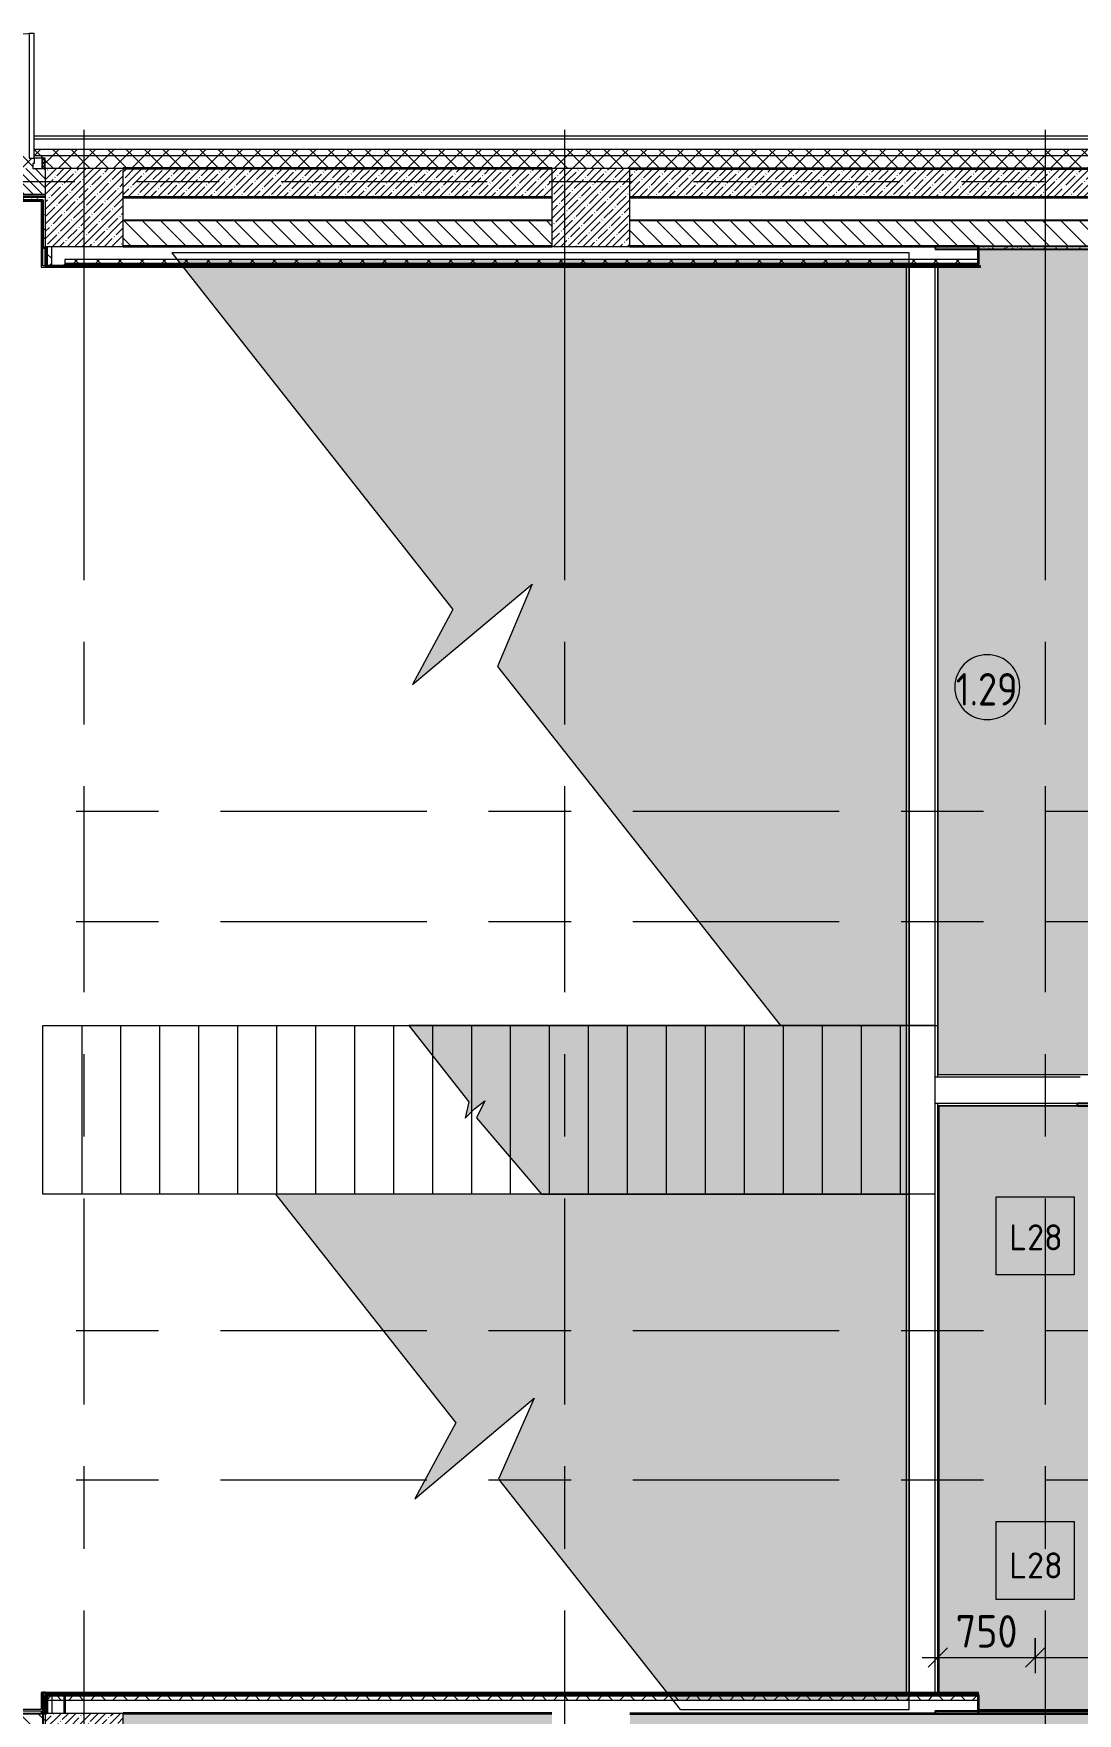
# Model space of a CAD drawing. Header units: millimetres. Extents: x -3377 to 186574, y -8553 to 29000.
# Drawn here: x 21820 to 29855, y 15200 to 28140 of the extents above; entities that cross this region are included whole.
import ezdxf

# ---------------------------------------------------------------- set-up
doc = ezdxf.new("R2010")
doc.units = ezdxf.units.MM
doc.linetypes.add('Осевая', pattern=[3175, 635, -476.25, 1587.5, -476.25])
for name, color, linetype, lineweight in [('A-ANNO-DIMS', 7, 'Continuous', 9), ('A-ANNO-DIMS-100', 7, 'Continuous', 9), ('A-AREA-IDEN', 7, 'Continuous', 9), ('A-DETL', 7, 'Continuous', 9), ('A-DOOR', 7, 'Continuous', 9), ('A-DOOR-1', 7, 'Continuous', 13), ('A-DOOR-FRAM', 7, 'Continuous', 13), ('A-DOOR-FRAM-1', 7, 'Continuous', 9), ('A-WALL', 7, 'Continuous', 9), ('E-LITE-EQPM-IDEN', 7, 'Continuous', 9), ('I-WALL', 7, 'Continuous', 9), ('S-COLS', 7, 'Continuous', 9), ('Оси', 7, 'Continuous', 9), ('Оси-2', 7, 'Осевая', 9)]:
    doc.layers.add(name, color=color, linetype=linetype, lineweight=lineweight)
for name, color, linetype, lineweight, true_color in [('A-ANNO-NOTE', 1, 'Continuous', 9, 0xff0000), ('A-CLNG-1', 7, 'Continuous', 9, 0xc0c0c0), ('A-WALL-1', 7, 'Continuous', 35, 0x3c3c3c), ('A-WALL-2', 7, 'Continuous', 25, 0x3c3c3c), ('A-WALL-3', 7, 'Continuous', 13, 0x3c3c3c), ('A-WALL-FNSH-1', 7, 'Continuous', 9, 0x3c3c3c), ('A-WALL-FNSH-2', 7, 'Continuous', 13, 0x3c3c3c)]:
    doc.layers.add(name, color=color, linetype=linetype, lineweight=lineweight, true_color=true_color)
doc.layers.add('A-CLNG-PATT-1', color=7, linetype='Continuous', lineweight=9, transparency=1)
doc.layers.add('A-DETL-GENF-1', color=7, linetype='Continuous', lineweight=9, true_color=0xc0c0c0, transparency=0.4)
doc.styles.add('GOST Common', font='GOST_Common.ttf', dxfattribs={"width": 0.9, "height": 250})
doc.styles.add('GOST Common_1', font='GOST_Common.ttf', dxfattribs={"height": 200})
doc.styles.add('ISOCPEUR', font='isocpeur.ttf', dxfattribs={"width": 0.9, "height": 250})
doc.dimstyles.new('ISO-2_5_0_9К_БОЛЬШОЙ', dxfattribs={"dimscale": 304.8, "dimtxt": 248.995294, "dimasz": 0.492126, "dimexe": 0.393701, "dimexo": 0.984252, "dimgap": 0, "dimtad": 1, "dimdec": 0, "dimrnd": 10, "dimzin": 0, "dimdsep": 46, "dimtxsty": 'ISOCPEUR', "dimblk1": 'OBLIQUE', "dimblk2": 'OBLIQUE', "dimsah": 1, "dimcen": 0.09, "dimdle": 0.393701, "dimazin": 0, "dimtfac": 1, "dimtdec": 4, "dimtix": 1, "dimtmove": 0, "dimatfit": 3, "dimfxl": 1, "dimtvp": 1, "dimtolj": 1, "dimtzin": 0, "dimarcsym": 2})
pattern_1 = [(45, (0, 0), (-57.02463, 57.02463), []), (45, (57.025, 0), (-57.02463, 57.02463), [100.806, -20.161, 3.353, -16.808])]
pattern_2 = [(45, (0, 0), (-70.71068, 70.71068), []), (135, (0, 0), (-70.71068, -70.71068), [])]
pattern_3 = [(135, (0, 0), (-70.71068, -70.71068), [])]
pattern_4 = [(0, (0, 0), (121.92, 30.48), [10.058, -81.382, 10.058, -81.382, -487.68]), (0, (0, 0), (121.92, 30.48), [-182.88, 10.058, -172.822, 10.058, -81.382, -213.36]), (0, (0, 0), (121.92, 30.48), [-457.2, 10.058, -50.902, 10.058, -142.342]), (120, (45.72, 15.24), (-87.356454, 90.345817), [10.058, -81.382, 10.058, -81.382, -487.68]), (120, (45.72, 15.24), (-87.356454, 90.345817), [-182.88, 10.058, -172.822, 10.058, -81.382, -213.36]), (120, (45.72, 15.24), (-87.356454, 90.345817), [-457.2, 10.058, -50.902, 10.058, -142.342]), (240, (60.96, 76.2), (-34.563546, -120.825817), [10.058, -81.382, 10.058, -81.382, -487.68]), (240, (60.96, 76.2), (-34.563546, -120.825817), [-182.88, 10.058, -172.822, 10.058, -81.382, -213.36]), (240, (60.96, 76.2), (-34.563546, -120.825817), [-457.2, 10.058, -50.902, 10.058, -142.342])]
pattern_5 = [(0, (0, 0), (406.4, 101.6), [33.528, -271.272, 33.528, -271.272, -1625.6]), (0, (0, 0), (406.4, 101.6), [-609.6, 33.528, -576.072, 33.528, -271.272, -711.2]), (0, (0, 0), (406.4, 101.6), [-1524, 33.528, -169.672, 33.528, -474.472]), (120, (152.4, 50.8), (-291.18818, 301.15272), [33.528, -271.272, 33.528, -271.272, -1625.6]), (120, (152.4, 50.8), (-291.18818, 301.15272), [-609.6, 33.528, -576.072, 33.528, -271.272, -711.2]), (120, (152.4, 50.8), (-291.18818, 301.15272), [-1524, 33.528, -169.672, 33.528, -474.472]), (240, (203.2, 254), (-115.21182, -402.75272), [33.528, -271.272, 33.528, -271.272, -1625.6]), (240, (203.2, 254), (-115.21182, -402.75272), [-609.6, 33.528, -576.072, 33.528, -271.272, -711.2]), (240, (203.2, 254), (-115.21182, -402.75272), [-1524, 33.528, -169.672, 33.528, -474.472])]
pattern_6 = [(135, (0, 0), (-84.8528, -84.8528), []), (225, (0, 0), (84.8528, -84.8528), [])]

# ---------------------------------------------------------------- blocks, each defined once
blk = doc.blocks.new('BSC_Колонна _Прямоугольная - 600х600-V6-План расстановки осветительного оборудования 1 этажа в осях 1-12')
at = {"layer": 'S-COLS'}
h = blk.add_hatch(dxfattribs=at)
h.set_pattern_fill('FP_11', color=256, style=0, pattern_type=2)
h.set_pattern_definition([(45, (-26110, -26800), (-57.02463, 57.02463), []), (45, (-26052.975, -26800), (-57.02463, 57.02463), [100.806, -20.161, 3.353, -16.808])])
h.paths.add_polyline_path([(300, -300), (300, 300), (-300, 300), (-300, -300)])
for p, q in [((300, 300), (-300, 300)), ((-300, 300), (-300, -300)), ((300, -300), (300, 300)), ((-300, -300), (300, -300))]:
    blk.add_line(p, q, dxfattribs=at)
blk = doc.blocks.new('BSC_Колонна _Прямоугольная - 600х600-V24-План расстановки осветительного оборудования 1 этажа в осях 1-12')
at = {"layer": 'S-COLS'}
h = blk.add_hatch(dxfattribs=at)
h.set_pattern_fill('FP_34', color=256, style=0, pattern_type=2)
h.set_pattern_definition([(45, (-22210, -26800), (-57.02463, 57.02463), []), (45, (-22152.975, -26800), (-57.02463, 57.02463), [100.806, -20.161, 3.353, -16.808])])
h.paths.add_polyline_path([(-150, -300), (300, -299), (300, 300), (-300, 300), (-300, -300)])
for p, q in [((300, 300), (-300, 300)), ((-300, 300), (-300, -300)), ((300, -300), (300, 300)), ((-300, -300), (300, -300))]:
    blk.add_line(p, q, dxfattribs=at)
blk = doc.blocks.new('BSC_Колонна _Прямоугольная - 600х600-V34-План расстановки осветительного оборудования 1 этажа в осях 1-12')
at = {"layer": 'S-COLS'}
h = blk.add_hatch(dxfattribs=at)
h.set_pattern_fill('FP_49', color=256, style=0, pattern_type=2)
h.set_pattern_definition([(45, (-22210, -14900), (-57.02463, 57.02463), []), (45, (-22152.975, -14900), (-57.02463, 57.02463), [100.806, -20.161, 3.353, -16.808])])
h.paths.add_polyline_path([(-300, -300), (300, -300), (300, 300), (-300, 300), (-300, -290)])
for p, q in [((300, 300), (-300, 300)), ((-300, 300), (-300, -300)), ((300, -300), (300, 300)), ((-300, -300), (300, -300))]:
    blk.add_line(p, q, dxfattribs=at)
blk = doc.blocks.new('110_Дверь_СКБ_2Ст_Наружная - ДН-1_л_ Двухстворчатая 1450 х3300 _h_ в свету с верхним остеклением-23567691-План расстановки осветительного оборудования 1 этажа в осях 1-12')
at = {"layer": 'A-DOOR'}
h = blk.add_hatch(dxfattribs=at)
h.set_pattern_fill('FP_69', color=256, style=0, pattern_type=2)
h.set_pattern_definition([(135, (1501.41, 189.685), (-14.14214, -14.14214), []), (225, (1501.41, 189.685), (14.14214, -14.14214), [])])
h.paths.add_polyline_path([(869.5, -125), (869.5, -45), (844.5, -45), (844.5, -125)])
at = {"layer": 'A-DOOR-FRAM-1'}
h = blk.add_hatch(dxfattribs=at)
h.set_pattern_fill('FP_70', color=256, style=0, pattern_type=2)
h.set_pattern_definition([(45, (-621.384, 189.685), (-14.1421, 14.1421), []), (135, (-621.384, 189.685), (-14.1421, -14.1421), [])])
h.paths.add_polyline_path([(-830.5, -125), (-805.5, -125), (-805.5, -45), (-830.5, -45), (-830.5, -85)])
at = {"layer": 'A-DOOR'}
for centre, radius, start, end in [((784.5, -45), 960, 90, 180), ((-745.5, -45), 570, 0, 90)]:
    blk.add_arc(centre, radius, start, end, dxfattribs=at)
at = {"layer": 'A-DOOR-1'}
for p, q in [((784.5, 915), (744.5, 915)), ((744.5, 915), (744.5, -45)), ((784.5, -45), (784.5, 915)), ((-745.5, 525), (-745.5, -45)), ((-705.5, 525), (-745.5, 525)), ((-705.5, -45), (-705.5, 525)), ((-745.5, -45), (-705.5, -45)), ((744.5, -45), (784.5, -45))]:
    blk.add_line(p, q, dxfattribs=at)
at = {"layer": 'A-DOOR-FRAM'}
for p, q in [((-805.5, -45), (-830.5, -45)), ((-830.5, -45), (-830.5, -125)), ((-830.5, -125), (-805.5, -125)), ((-745.5, -45), (-805.5, -45)), ((-805.5, -45), (-805.5, -125)), ((-805.5, -125), (-805.5, -45)), ((-805.5, -125), (-735.5, -125)), ((-745.5, -85), (-745.5, -45)), ((-735.5, -85), (-745.5, -85)), ((-735.5, -125), (-735.5, -85)), ((784.5, -85), (774.5, -85)), ((774.5, -85), (774.5, -125)), ((774.5, -125), (844.5, -125)), ((784.5, -45), (784.5, -85)), ((844.5, -45), (784.5, -45)), ((844.5, -125), (844.5, -45)), ((869.5, -45), (844.5, -45)), ((844.5, -45), (844.5, -125)), ((844.5, -125), (869.5, -125)), ((869.5, -125), (869.5, -45))]:
    blk.add_line(p, q, dxfattribs=at)
blk = doc.blocks.new('Марка_Помещения - Номер-25198446-План расстановки осветительного оборудования 1 этажа в осях 1-12')
at = {"layer": 'A-AREA-IDEN'}
for start, end in [(360, 180), (180, 360)]:
    blk.add_arc((0, 0), 2.5, start, end, dxfattribs=at)
blk = doc.blocks.new('DIMBLOCK70-План расстановки осветительного оборудования 1 этажа в осях 1-12')
at = {"layer": 'A-ANNO-DIMS-100'}
for p, q in [((28781, 15437), (28781, 15751)), ((29531, 15780), (29531, 15511)), ((29531, 15631), (29531, 15780)), ((28661, 15631), (29531, 15631)), ((28781, 15631), (28781, 15437))]:
    blk.add_line(p, q, dxfattribs=at)
at = {"layer": 'A-ANNO-DIMS-100', "lineweight": 20}
for p, q in [((28781, 15631), (28856, 15706)), ((29531, 15631), (29606, 15706)), ((28781, 15631), (28706, 15556)), ((29531, 15631), (29456, 15556))]:
    blk.add_line(p, q, dxfattribs=at)
at = {"layer": 'A-ANNO-DIMS-100', "color": 0, "insert": (28919, 15957), "char_height": 250, "width": 568.86, "attachment_point": 1, "line_spacing_factor": 1.149209, "style": 'ISOCPEUR'}
blk.add_mtext('750', dxfattribs=at)
blk = doc.blocks.new('_Oblique')
at = {"color": 0, "linetype": 'ByBlock', "lineweight": -2}
blk.add_line((-0.5, -0.5), (0.5, 0.5), dxfattribs=at)
blk = doc.blocks.new('DIMBLOCK71-План расстановки осветительного оборудования 1 этажа в осях 1-12')
at = {"layer": 'A-ANNO-DIMS-100'}
for p, q in [((29531, 15780), (29531, 15511)), ((29531, 15631), (29531, 15780)), ((31031, 15780), (31031, 15511)), ((31031, 15631), (31031, 15780)), ((29531, 15631), (31031, 15631))]:
    blk.add_line(p, q, dxfattribs=at)
at = {"layer": 'A-ANNO-DIMS-100', "lineweight": 20}
for p, q in [((29531, 15631), (29606, 15706)), ((31031, 15631), (31106, 15706)), ((29531, 15631), (29456, 15556)), ((31031, 15631), (30956, 15556))]:
    blk.add_line(p, q, dxfattribs=at)
at = {"layer": 'A-ANNO-DIMS-100', "color": 0, "insert": (29987, 15957), "char_height": 250, "width": 706.76, "attachment_point": 1, "line_spacing_factor": 1.149209, "style": 'ISOCPEUR'}
blk.add_mtext('1500', dxfattribs=at)

msp = doc.modelspace()

# ---------------------------------------------------------------- hatches: boundary and pattern name
at = {"layer": 'A-CLNG-PATT-1'}
h = msp.add_hatch(color=256, dxfattribs=at)
h.paths.add_polyline_path([(28781, 20121), (33389, 20121), (33389, 21979), (32989, 21979), (32989, 22621), (33369, 22621), (33369, 25229), (32488.5, 25229), (32488.5, 26859), (30631, 26859), (30631, 26479), (29095, 26479), (29095, 26351), (29110, 26351), (29110, 26340), (28781, 26340), (28781, 21193)])
h.paths.add_polyline_path([(29990, 21979), (29990, 22620), (30631, 22620), (30631, 21979), (30536.1, 21979)])
h = msp.add_hatch(color=256, dxfattribs=at)
h.paths.add_polyline_path([(32446.2, 15229), (33369, 15229), (33369, 17829), (32989, 17829), (32990, 18470), (33990, 18470), (33989, 19880), (28789, 19880), (28789, 15361), (29095, 15361), (29095, 15229), (30631, 15229)])
h.paths.add_polyline_path([(29989, 17829), (29990, 18470), (30631, 18470), (30631, 17829), (30534.5, 17829)])
at = {"layer": 'A-DETL-GENF-1'}
h = msp.add_hatch(color=256, dxfattribs=at)
h.paths.add_polyline_path([(28560, 20500), (28560, 26351), (22962, 26351), (25046.6, 23704.1), (24738.1, 23126.8), (25657.3, 23898.2), (25392.4, 23264.9), (27569.9, 20500), (28540, 20500)])
h.paths.add_polyline_path([(22977.5, 26364), (28560, 26364), (28560, 26401), (22922.7, 26401), (22951.8, 26364)])
msp.add_hatch(color=256, dxfattribs=at).paths.add_polyline_path([(27844.9, 19200), (28560, 19200), (28560, 20500), (24707.4, 20500), (25170.4, 19912), (25143.3, 19786), (25214, 19856.7), (25292.6, 19918.6), (25229.6, 19788), (25731.2, 19200), (27569.9, 19200)])
h = msp.add_hatch(color=256, dxfattribs=at)
h.paths.add_polyline_path([(26764.4, 15300), (28560, 15300), (28560, 15337), (26713.3, 15337), (26742.4, 15300)])
h.paths.add_polyline_path([(28540, 15350), (28560, 15350), (28560, 19200), (23680.9, 19200), (25069.2, 17437.1), (24755.9, 16853.1), (25672.8, 17628.4), (25399.9, 17004.8), (26703.1, 15350), (28416.7, 15350)])
at = {"layer": 'A-WALL'}
h = msp.add_hatch(dxfattribs=at)
h.set_pattern_fill('FP_6', color=256, style=0, pattern_type=2)
h.set_pattern_definition(pattern_2)
h.paths.add_polyline_path([(33760, 27200), (33760, 27250), (31910, 27250), (31910, 27200), (33710, 27200)])
h.paths.add_polyline_path([(16010.3, 27200), (16910.3, 27200), (16910.3, 27250), (16010.3, 27250), (16010.3, 27216.3)])
h.paths.add_polyline_path([(21117.1, 27200), (21785, 27200), (21785, 27250), (20335, 27250), (20335, 27200)])
h.paths.add_polyline_path([(21910, 27200), (30810, 27200), (30810, 27250), (21825, 27250), (21825, 27200)])
h.paths.add_polyline_path([(20295, 27200), (20295, 27250), (19610.3, 27250), (19610.3, 27200), (19771.5, 27200)])
h.paths.add_polyline_path([(31820, 27200), (31820, 27225), (31830, 27225), (31830, 27250), (30890, 27250), (30890, 27225), (30900, 27225), (30900, 27200), (31208.8, 27200)])
h.paths.add_polyline_path([(17810.3, 27200), (18710.3, 27200), (18710.3, 27250), (17810.3, 27250)])
h.paths.add_polyline_path([(15110.3, 27200), (15110.3, 27250), (13730, 27250), (13730, 27200), (15062, 27200)])
h = msp.add_hatch(dxfattribs=at)
h.set_pattern_fill('FP_6', color=256, style=0, pattern_type=2)
h.set_pattern_definition(pattern_2)
h.paths.add_polyline_path([(13730, 27100), (15110.3, 27100), (15110.3, 27200), (13730, 27200)])
h.paths.add_polyline_path([(18425.9, 27100), (18710.3, 27100), (18710.3, 27200), (17810.3, 27200), (17810.3, 27100), (18110.3, 27100)])
h.paths.add_polyline_path([(16910.3, 27100), (16910.3, 27200), (16010.3, 27200), (16010.3, 27100), (16407.6, 27100)])
h.paths.add_polyline_path([(21825, 27180), (21785, 27180), (21785, 27200), (20335, 27200), (20335, 27180), (20295, 27180), (20295, 27140), (20305, 27140), (20305, 27100), (21815, 27100), (21815, 27140), (21825, 27140), (21825, 27178.3)])
h.paths.add_polyline_path([(32890.8, 27100), (33710, 27100), (33710, 27200), (31910, 27200), (31910, 27110), (31942, 27110), (31942, 27102), (31872, 27102), (31872, 27185), (31820, 27185), (31820, 27200), (30900, 27200), (30900, 27185), (30848, 27185), (30848, 27102), (30778, 27102), (30778, 27110), (30810, 27110), (30810, 27200), (21825, 27200), (21825, 27180), (21910, 27180), (21910, 27100), (32554.4, 27100)])
h.paths.add_polyline_path([(19610.3, 27100), (20210, 27100), (20210, 27180), (20295, 27180), (20295, 27200), (19610.3, 27200), (19610.3, 27116.6)])
h = msp.add_hatch(dxfattribs=at)
h.set_pattern_fill('FP_24', color=256, style=0, pattern_type=2)
h.set_pattern_definition([(135, (0, 0), (-35.35534, -35.35534), [])])
h.paths.add_polyline_path([(21885, 26900), (21910, 26900), (21910, 27100), (19610.3, 27100), (19610.3, 26900), (21825, 26900)])
h.paths.add_polyline_path([(14389.2, 26900), (15110.3, 26900), (15110.3, 27100), (14310, 27100), (14310, 26900)])
h.paths.add_polyline_path([(16010.3, 26900), (16910.3, 26900), (16910.3, 27100), (16010.3, 27100), (16010.3, 26930.5)])
h.paths.add_polyline_path([(17810.3, 26900), (18110.3, 26900), (18110.3, 27100), (17810.3, 27100), (17810.3, 27003.1)])
at = {"layer": 'I-WALL'}
h = msp.add_hatch(dxfattribs=at)
h.set_pattern_fill('FP_1', color=256, style=0, pattern_type=2)
h.set_pattern_definition(pattern_1)
h.paths.add_polyline_path([(25810, 26880), (25810, 27100), (22510, 27100), (22510, 26880)])
h = msp.add_hatch(dxfattribs=at)
h.set_pattern_fill('FP_1', color=256, style=0, pattern_type=2)
h.set_pattern_definition(pattern_1)
h.paths.add_polyline_path([(29810, 26880), (29810, 27100), (26410, 27100), (26410, 26880), (28781, 26880)])
h = msp.add_hatch(dxfattribs=at)
h.set_pattern_fill('FP_1', color=256, style=0, pattern_type=2)
h.set_pattern_definition(pattern_1)
h.paths.add_polyline_path([(30631, 26880), (33010, 26880), (33010, 27100), (30610, 27100), (30610, 26880)])
h.paths.add_polyline_path([(29810, 26880), (30010, 26880), (30010, 27100), (29810, 27100), (29810, 27075.3)])
h = msp.add_hatch(dxfattribs=at)
h.set_pattern_fill('FP_85', color=256, style=0, pattern_type=2)
h.set_pattern_definition(pattern_4)
h.paths.add_polyline_path([(21890, 26860), (21910, 26860), (21910, 26880), (19610.3, 26880), (19610.3, 26860), (21117.1, 26860)])
h = msp.add_hatch(dxfattribs=at)
h.set_pattern_fill('FP_85', color=256, style=0, pattern_type=2)
h.set_pattern_definition(pattern_4)
h.paths.add_polyline_path([(21890, 26490), (21910, 26490), (21910, 26860), (21890, 26860), (21890, 26500)])
h = msp.add_hatch(dxfattribs=at)
h.set_pattern_fill('FP_15', color=256, style=0, pattern_type=2)
h.set_pattern_definition(pattern_3)
h.paths.add_polyline_path([(22510, 26500.1), (25810, 26501), (25810, 26700), (22510, 26700), (22510, 26501)])
h = msp.add_hatch(dxfattribs=at)
h.set_pattern_fill('FP_15', color=256, style=0, pattern_type=2)
h.set_pattern_definition(pattern_3)
h.paths.add_polyline_path([(26410, 26500), (30010, 26500), (30010, 26700), (26410, 26700)])
h = msp.add_hatch(dxfattribs=at)
h.set_pattern_fill('FP_97', color=256, style=0, pattern_type=2)
h.set_pattern_definition(pattern_6)
h.paths.add_polyline_path([(21923, 26351), (21960, 26351), (21960, 26500), (21923, 26500), (21923, 26364)])
h = msp.add_hatch(dxfattribs=at)
h.set_pattern_fill('FP_97', color=256, style=0, pattern_type=2)
h.set_pattern_definition(pattern_6)
h.paths.add_polyline_path([(28781, 26364), (29095, 26364), (29095, 26401), (22060, 26401), (22060, 26364), (28760, 26364)])
h = msp.add_hatch(dxfattribs=at)
h.set_pattern_fill('FP_85', color=256, style=0, pattern_type=2)
h.set_pattern_definition(pattern_4)
h.paths.add_polyline_path([(29095, 26480), (30610, 26480), (30610, 26500), (29095, 26500)])
h = msp.add_hatch(dxfattribs=at)
h.set_pattern_fill('FP_96', color=256, style=0, pattern_type=2)
h.set_pattern_definition(pattern_5)
h.paths.add_polyline_path([(28781, 26351), (29095, 26351), (29095, 26364), (22060, 26364), (22060, 26351), (28780, 26351)])
h = msp.add_hatch(dxfattribs=at)
h.set_pattern_fill('FP_85', color=256, style=0, pattern_type=2)
h.set_pattern_definition(pattern_4)
h.paths.add_polyline_path([(21890, 15210), (21910, 15210), (21910, 15361), (21890, 15361), (21890, 15300)])
h = msp.add_hatch(dxfattribs=at)
h.set_pattern_fill('FP_96', color=256, style=0, pattern_type=2)
h.set_pattern_definition(pattern_5)
h.paths.add_polyline_path([(28540, 15337), (29095, 15337), (29095, 15350), (21910, 15350), (21910, 15337), (28060, 15337)])
h = msp.add_hatch(dxfattribs=at)
h.set_pattern_fill('FP_97', color=256, style=0, pattern_type=2)
h.set_pattern_definition(pattern_6)
h.paths.add_polyline_path([(28839.3, 15300), (29095, 15300), (29095, 15337), (21910, 15337), (21910, 15300), (28821.8, 15300)])
h = msp.add_hatch(dxfattribs=at)
h.set_pattern_fill('FP_15', color=256, style=0, pattern_type=2)
h.set_pattern_definition(pattern_3)
h.paths.add_polyline_path([(21890, 15000), (21890, 15009.5), (21910, 15200), (20210, 15200), (20210, 15000), (21889, 15000)])
h = msp.add_hatch(dxfattribs=at)
h.set_pattern_fill('FP_85', color=256, style=0, pattern_type=2)
h.set_pattern_definition(pattern_4)
h.paths.add_polyline_path([(21910, 14580), (21910, 15200), (21890, 14999.9), (21890, 14580)])
h.paths.add_polyline_path([(21890, 15200), (21910, 15200), (21910, 15210), (21890, 15210)])
h = msp.add_hatch(dxfattribs=at)
h.set_pattern_fill('FP_1', color=256, style=0, pattern_type=2)
h.set_pattern_definition(pattern_1)
h.paths.add_polyline_path([(22510, 14980), (25810, 14980), (25810, 15200), (22510, 15200)])
h.paths.add_polyline_path([(30790, 14980), (33010, 14980), (33010, 15200), (30610, 15200), (30610, 14980), (30631, 14980)])
h.paths.add_polyline_path([(26410, 14980), (30010, 14980), (30010, 15200), (26410, 15200), (26410, 15096.4)])
h = msp.add_hatch(dxfattribs=at)
h.set_pattern_fill('FP_85', color=256, style=0, pattern_type=2)
h.set_pattern_definition(pattern_4)
h.paths.add_polyline_path([(32481.4, 15200), (33390.5, 15200), (33390.5, 15220), (29095, 15220), (29095, 15200), (31010, 15200)])

# ---------------------------------------------------------------- linework, layer by layer
at = {"layer": 'A-ANNO-NOTE'}
for p, q in [((29231, 19179), (29831, 19179)), ((29231, 18579), (29231, 19179)), ((29831, 19179), (29831, 18579)), ((29831, 18579), (29231, 18579)), ((29231, 16678), (29831, 16678)), ((29231, 16078), (29231, 16678)), ((29831, 16678), (29831, 16078)), ((29831, 16078), (29231, 16078))]:
    msp.add_line(p, q, dxfattribs=at)
at = {"layer": 'A-CLNG-1'}
for p, q in [((28781, 26340), (28781, 20121)), ((28781, 20121), (29788.2, 20121)), ((28789, 19880), (28789, 15361)), ((28789, 19880), (29855.5, 19880)), ((29095, 15229), (33369, 15229))]:
    msp.add_line(p, q, dxfattribs=at)
at = {"layer": 'A-DETL'}
for p, q in [((28560, 26450), (22884.1, 26450)), ((22884.1, 26450), (25046.6, 23704.1)), ((28560, 20500), (28560, 26450)), ((24738.1, 23126.8), (25657.3, 23898.2)), ((25657.3, 23898.2), (25392.4, 23264.9)), ((25046.6, 23704.1), (24738.1, 23126.8)), ((25392.4, 23264.9), (27569.9, 20500)), ((21890, 20500), (28781, 20500)), ((21890, 19200), (21890, 20500)), ((22190, 20500), (22190, 19200)), ((22490, 20500), (22490, 19200)), ((22790, 20500), (22790, 19200)), ((23090, 20500), (23090, 19200)), ((23390, 20500), (23390, 19200)), ((23690, 20500), (23690, 19200)), ((23990, 20500), (23990, 19200)), ((24290, 20500), (24290, 19200)), ((24590, 20500), (24590, 19200)), ((28560, 20500), (24707.4, 20500)), ((24707.4, 20500), (25170.4, 19912)), ((24890, 20500), (24890, 19200)), ((25190, 20500), (25190, 19200)), ((25490, 20500), (25490, 19200)), ((25790, 20500), (25790, 19200)), ((26090, 20500), (26090, 19200)), ((26390, 20500), (26390, 19200)), ((26690, 20500), (26690, 19200)), ((26990, 20500), (26990, 19200)), ((27290, 20500), (27290, 19200)), ((27569.9, 20500), (28560, 20500)), ((27590, 20500), (27590, 19200)), ((27890, 20500), (27890, 19200)), ((28190, 20500), (28190, 19200)), ((28490, 20500), (28490, 19200)), ((28560, 19200), (28560, 20500)), ((25170.4, 19912), (25143.3, 19786)), ((25143.3, 19786), (25214, 19856.7)), ((25214, 19856.7), (25292.6, 19918.6)), ((25292.6, 19918.6), (25229.6, 19788)), ((25229.6, 19788), (25731.2, 19200)), ((28760, 19200), (21890, 19200)), ((28560, 19200), (23680.9, 19200)), ((23680.9, 19200), (25069.2, 17437.1)), ((25731.2, 19200), (28560, 19200)), ((28560, 15231), (28560, 19200)), ((24755.9, 16853.1), (25672.8, 17628.4)), ((25672.8, 17628.4), (25399.9, 17004.8)), ((25069.2, 17437.1), (24755.9, 16853.1)), ((25399.9, 17004.8), (26796.8, 15231)), ((26796.8, 15231), (28560, 15231))]:
    msp.add_line(p, q, dxfattribs=at)
at = {"layer": 'A-WALL'}
for p, q in [((21825, 27250), (30810, 27250)), ((21825, 27200), (30810, 27200)), ((21960, 26351), (21960, 26500)), ((29095, 26401), (22060, 26401)), ((22060, 26401), (22060, 26364)), ((29095, 15300), (21910, 15300)), ((21960, 15337), (21960, 15200))]:
    msp.add_line(p, q, dxfattribs=at)
at = {"layer": 'A-WALL-1'}
for p, q in [((25810, 27100), (22510, 27100)), ((26410, 27100), (30010, 27100)), ((22510, 26880), (25810, 26880)), ((26410, 26880), (30010, 26880)), ((21923, 26351), (21923, 26500)), ((25810, 26501), (22510, 26501)), ((29095, 26501), (26410, 26501)), ((29095, 26364), (29095, 26501)), ((21923, 26351), (22060, 26351)), ((29095, 26364), (22060, 26364)), ((22060, 26364), (22060, 26351)), ((21910, 15337), (21910, 15200)), ((29095, 15337), (21910, 15337)), ((22060, 15337), (21923, 15337)), ((21923, 15337), (21923, 15200)), ((22060, 15200), (22060, 15337)), ((29095, 15200), (29095, 15337)), ((25810, 15200), (22510, 15200)), ((26410, 15200), (30010, 15200))]:
    msp.add_line(p, q, dxfattribs=at)
at = {"layer": 'A-WALL-2'}
for p, q in [((19590.3, 26900), (21910, 26900)), ((21910, 26880), (19610.3, 26880)), ((19610.3, 26860), (21890, 26860)), ((21890, 26860), (21890, 26490)), ((21890, 26849), (21890, 26860)), ((25810, 26700), (22510, 26700)), ((30010, 26700), (26410, 26700)), ((21890, 26490), (21910, 26490)), ((21910, 26490), (21910, 26500)), ((21910, 26500), (21910, 26351)), ((22510, 26500), (25810, 26500)), ((30010, 26500), (26410, 26500)), ((28760, 26500), (28760, 26480)), ((28760, 26480), (30630, 26480)), ((21910, 26351), (21923, 26351)), ((22060, 26351), (29095, 26351)), ((29095, 26351), (29095, 26364)), ((29855.5, 19900), (34010, 19900)), ((29855.5, 19880), (29855.5, 19900)), ((29855.5, 19880), (33990, 19880)), ((21910, 15361), (21890, 15361)), ((21890, 15361), (21890, 14580)), ((21910, 15361), (21910, 15200)), ((29095, 15350), (21910, 15350)), ((21923, 15337), (21910, 15337)), ((29095, 15337), (29095, 15350)), ((18110.3, 15200), (21910, 15200)), ((21910, 15210), (21890, 15210)), ((28760, 15220), (28760, 15200)), ((28760, 15220), (33370.5, 15220))]:
    msp.add_line(p, q, dxfattribs=at)
at = {"layer": 'A-WALL-3'}
for p, q in [((21825, 27330), (30810, 27330)), ((25810, 27100), (25810, 27100))]:
    msp.add_line(p, q, dxfattribs=at)
at = {"layer": 'A-WALL-FNSH-1'}
msp.add_line((31790, 27350), (21825, 27350), dxfattribs=at)
at = {"layer": 'A-WALL-FNSH-2'}
for p, q in [((19610.3, 26849), (21879, 26849)), ((21879, 26849), (21879, 26340)), ((21890, 26351), (21890, 26849)), ((21879, 26340), (29110, 26340)), ((29110, 26351), (21890, 26351)), ((29110, 26340), (29110, 26351)), ((29788.2, 20121), (33389, 20121)), ((29788.2, 20120), (29788.2, 20121)), ((29876.7, 20120), (29788.2, 20120)), ((21890, 15361), (21879, 15361)), ((21879, 15361), (21879, 15231)), ((29095, 15361), (21910, 15361)), ((29095, 15350), (29095, 15361)), ((21879, 15231), (13689, 15231)), ((20231, 15220), (21879, 15220)), ((21879, 15220), (21879, 15200)), ((33369.5, 15221), (28780, 15221)), ((28780, 15221), (28780, 15220))]:
    msp.add_line(p, q, dxfattribs=at)
at = {"layer": 'I-WALL'}
for p, q in [((29876.7, 26479), (29095, 26479)), ((28540, 15361), (28540, 26340)), ((28560, 26340), (28560, 15361)), ((28760, 15361), (28760, 26340)), ((28780, 20100), (28780, 26340)), ((28760, 20500), (28560, 20500)), ((29876.7, 20100), (28760, 20100)), ((29788.2, 20120), (28780, 20120)), ((28781, 20120), (28781, 20121)), ((28760, 19900), (29855.5, 19900)), ((28780, 15361), (28780, 19900)), ((28789, 19880), (28780, 19880)), ((28781, 15361), (28781, 19880)), ((29876.7, 19879), (28781, 19879))]:
    msp.add_line(p, q, dxfattribs=at)
at = {"layer": 'Оси'}
for p, q in [((22210, 24898.1), (22210, 27398.1)), ((25910, 24898.1), (25910, 27398.1)), ((29610, 24898.1), (29610, 27398.1))]:
    msp.add_line(p, q, dxfattribs=at)
at = {"layer": 'Оси-2'}
for p, q in [((389, 27000), (31290.5, 27000)), ((22210, 593.7), (22210, 24898.1)), ((25910, 593.7), (25910, 24898.1)), ((29610, 593.7), (29610, 24898.1)), ((-77.3, 22150), (35997.1, 22150)), ((-77.3, 21300), (35997.1, 21300)), ((-77.3, 18150), (35997.1, 18150)), ((-77.3, 17000), (35997.1, 17000))]:
    msp.add_line(p, q, dxfattribs=at)

# ---------------------------------------------------------------- block references
at = {"layer": 'A-AREA-IDEN', "xscale": 99.99999999999993, "yscale": 99.99999999999993, "zscale": 99.99999999999993}
msp.add_blockref('Марка_Помещения - Номер-25198446-План расстановки осветительного оборудования 1 этажа в осях 1-12', (29161.8, 23105.6), dxfattribs=at)
at = {"layer": 'A-DOOR'}
msp.add_blockref('110_Дверь_СКБ_2Ст_Наружная - ДН-1_л_ Двухстворчатая 1450 х3300 _h_ в свету с верхним остеклением-23567691-План расстановки осветительного оборудования 1 этажа в осях 1-12', (21040.5, 27225), dxfattribs=at)
at = {"layer": 'S-COLS'}
for name, p in [('BSC_Колонна _Прямоугольная - 600х600-V24-План расстановки осветительного оборудования 1 этажа в осях 1-12', (22210, 26800)), ('BSC_Колонна _Прямоугольная - 600х600-V6-План расстановки осветительного оборудования 1 этажа в осях 1-12', (26110, 26800)), ('BSC_Колонна _Прямоугольная - 600х600-V34-План расстановки осветительного оборудования 1 этажа в осях 1-12', (22210, 14900))]:
    msp.add_blockref(name, p, dxfattribs=at)

# ---------------------------------------------------------------- texts
at = {"layer": 'A-AREA-IDEN', "insert": (28919.9, 23214.1), "char_height": 250, "width": 606.076, "attachment_point": 1, "style": 'GOST Common'}
msp.add_mtext('1.29', dxfattribs=at)
at = {"layer": 'E-LITE-EQPM-IDEN', "char_height": 200, "width": 529.114, "attachment_point": 1, "style": 'GOST Common_1'}
for insert in [(29330.9, 18967.4), (29330.9, 16440)]:
    msp.add_mtext('L28', dxfattribs=dict(at, insert=insert))

# ---------------------------------------------------------------- dimensions: what is measured, and where the dimension line sits
at = {"layer": 'A-ANNO-DIMS'}
for base, p1, p2, override, picture, middle in [((29531, 15630.6), (28781, 15736.7), (29531, 16080.5), {"dimpost": '<>', "dimfxl": 825.062981}, 'DIMBLOCK70-План расстановки осветительного оборудования 1 этажа в осях 1-12', (29156, 15755.6)), ((31031, 15630.6), (29531, 16080.5), (31031, 16080.5), {"dimpost": '<>', "dimfxl": 1500}, 'DIMBLOCK71-План расстановки осветительного оборудования 1 этажа в осях 1-12', (30281, 15755.6))]:
    dim = msp.add_linear_dim(base=base, p1=p1, p2=p2, dimstyle='ISO-2_5_0_9К_БОЛЬШОЙ', override=override, dxfattribs=at)
    dim.commit()
    dim.dimension.update_dxf_attribs({"geometry": picture, "text_midpoint": middle})

doc.saveas('drawing.dxf')
